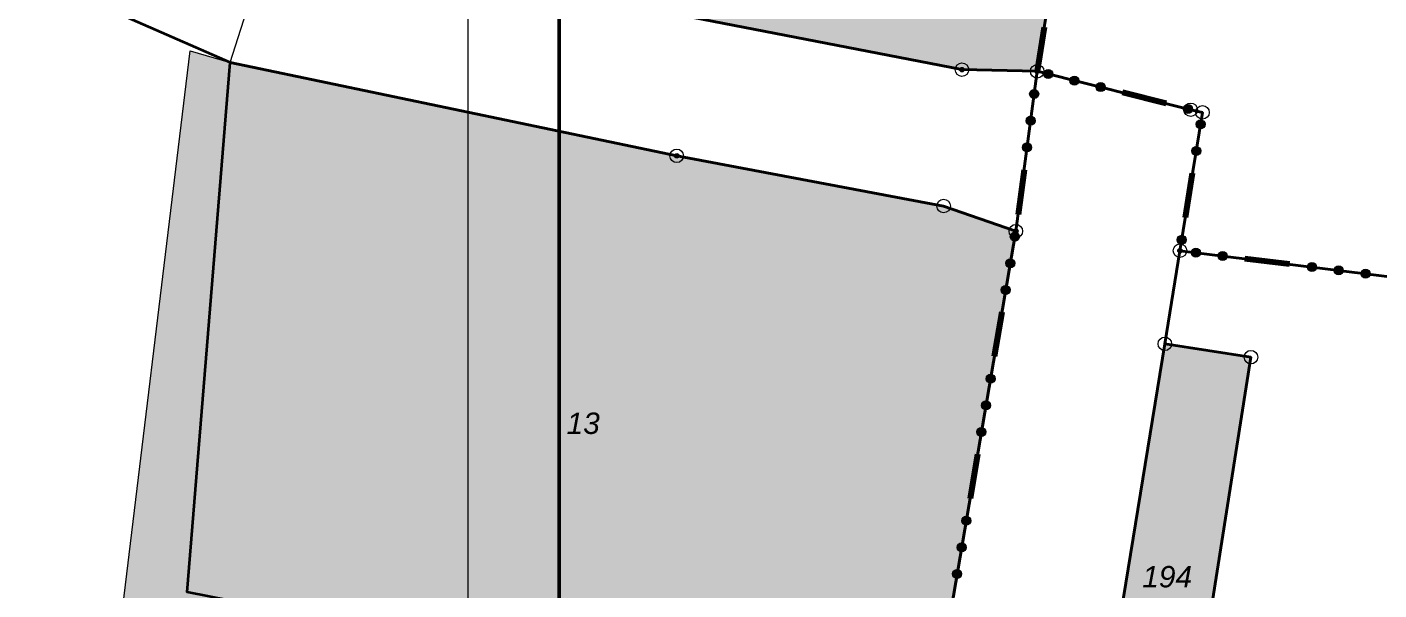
# Model space of a CAD drawing. Header units: inches. Extents: x -769 to 2065, y -580 to 2254.
# Drawn here: x -138.9 to 286.9, y 888.7 to 1065.9 of the extents above; entities that cross this region are included whole.
import ezdxf

# ---------------------------------------------------------------- set-up
doc = ezdxf.new("R2010")
doc.units = ezdxf.units.IN
doc.header["$MEASUREMENT"] = 0
doc.layers.add('Layer 1', color=7, linetype='Continuous')

# ---------------------------------------------------------------- blocks, each defined once
blk = doc.blocks.new('block 3')
at = {"layer": 'Layer 1', "true_color": 0xfff7db}
h = blk.add_hatch(color=7, dxfattribs=at)
h.dxf.hatch_style = 2
h.paths.add_polyline_path([(179.27, 1051.95), (155.57, 1052.45), (67.1, 1069.56), (51.8, 1072.51), (41.65, 1074.48), (-61.32, 1097.42), (29.47, 1686.99), (226.41, 1345.43)])
h = blk.add_hatch(color=7, dxfattribs=at)
h.dxf.hatch_style = 2
h.paths.add_polyline_path([(-209.98, 48.97), (-87.58, 1058.35), (-74.92, 1054.71), (65.73, 1025.31), (149.78, 1009.51), (172.52, 1001.63), (145.19, 841.99), (113.15, 666.21), (103.05, 608.98), (79.67, 469.53), (66.47, 376.15), (59.43, 328.55), (32.85, 155.99), (-44.2, 91.62), (-66.33, 71.6), (-85.43, 48.05), (-102.22, 27.37), (-120.76, -11.9)])
at = {"layer": 'Layer 1', "true_color": 0xfce0e0}
h = blk.add_hatch(color=254, dxfattribs=at)
h.dxf.hatch_style = 2
h.paths.add_polyline_path([(175.97, 741.14), (188.06, 810.33), (198.11, 808.64), (198.26, 809.59), (194.05, 810.34), (219.45, 966.15), (246.59, 961.95), (226.87, 836.58), (228.66, 836.29), (223.8, 804.31), (235.72, 802.3), (224.23, 733.64), (190.61, 738.86)])
at = {"layer": 'Layer 1', "lineweight": 0}
for points in [[(179.27, 1051.95), (155.57, 1052.45), (67.1, 1069.56), (51.8, 1072.51), (41.65, 1074.48), (-61.32, 1097.42), (29.47, 1686.99), (226.41, 1345.43), (179.27, 1051.95)], [(-209.98, 48.97), (-87.58, 1058.35), (-74.92, 1054.71), (65.73, 1025.31), (149.78, 1009.51), (172.52, 1001.63), (145.19, 841.99), (113.15, 666.21), (103.05, 608.98), (79.67, 469.53), (66.47, 376.15), (59.43, 328.55), (32.85, 155.99), (-44.2, 91.62), (-66.33, 71.6), (-85.43, 48.05), (-102.22, 27.37), (-120.76, -11.9), (-209.98, 48.97)], [(175.97, 741.14), (188.06, 810.33), (198.11, 808.64), (198.26, 809.59), (194.05, 810.34), (219.45, 966.15), (246.59, 961.95), (226.87, 836.58), (228.66, 836.29), (223.8, 804.31), (235.72, 802.3), (224.23, 733.64), (190.61, 738.86), (175.97, 741.14)]]:
    blk.add_lwpolyline(points, dxfattribs=at)
blk = doc.blocks.new('block 4')
at = {"layer": 'Layer 1', "color": 253, "lineweight": 18, "true_color": 0xb2b2b2}
for points in [[(179.27, 1051.95), (155.57, 1052.45), (67.1, 1069.56), (51.8, 1072.51), (41.65, 1074.48), (-61.32, 1097.42), (29.47, 1686.99), (226.41, 1345.43), (179.27, 1051.95)], [(224.23, 995.47), (231.33, 1039), (227.61, 1039.83), (179.27, 1051.95), (226.41, 1345.43), (377.7, 1234.82), (343.18, 1031.22), (390.58, 1014.92), (450.54, 1004.43), (444.61, 969.46), (421.53, 970.94), (224.23, 995.47)], [(179.27, 1051.95), (172.52, 1001.63), (149.78, 1009.51), (65.73, 1025.31), (-74.92, 1054.71), (-61.32, 1097.42), (41.65, 1074.48), (51.8, 1072.51), (67.1, 1069.56), (155.57, 1052.45), (179.27, 1051.95)], [(-209.98, 48.97), (-87.58, 1058.35), (-74.92, 1054.71), (65.73, 1025.31), (149.78, 1009.51), (172.52, 1001.63), (145.19, 841.99), (113.15, 666.21), (103.05, 608.98), (79.67, 469.53), (66.47, 376.15), (59.43, 328.55), (32.85, 155.99), (-44.2, 91.62), (-66.33, 71.6), (-85.43, 48.05), (-102.22, 27.37), (-120.76, -11.9), (-209.98, 48.97)], [(79.67, 469.53), (103.05, 608.98), (113.15, 666.21), (145.19, 841.99), (172.52, 1001.63), (179.27, 1051.95), (227.61, 1039.83), (231.33, 1039), (224.23, 995.47), (219.45, 966.15), (194.05, 810.34), (198.26, 809.59), (198.11, 808.64), (188.06, 810.33), (175.97, 741.14), (190.61, 738.86), (188.36, 725.48), (177.08, 727.34), (139.83, 500.34)], [(190.61, 738.86), (224.23, 733.64), (235.72, 802.3), (223.8, 804.31), (228.66, 836.29), (226.87, 836.58), (246.59, 961.95), (219.45, 966.15), (224.23, 995.47), (421.53, 970.94), (392.77, 953.56), (390.03, 945.92), (384.6, 931.34), (348.62, 729.8), (345.38, 711.65), (322.95, 573.6)], [(175.97, 741.14), (188.06, 810.33), (198.11, 808.64), (198.26, 809.59), (194.05, 810.34), (219.45, 966.15), (246.59, 961.95), (226.87, 836.58), (228.66, 836.29), (223.8, 804.31), (235.72, 802.3), (224.23, 733.64), (190.61, 738.86), (175.97, 741.14)]]:
    blk.add_lwpolyline(points, dxfattribs=at)
blk = doc.blocks.new('block 15')
at = {"layer": 'Layer 1', "true_color": 0xdb70a0}
h = blk.add_hatch(color=233, dxfattribs=at)
h.dxf.hatch_style = 2
edge = h.paths.add_edge_path()
edge.add_spline(control_points=[(184.16, 1051.08), (184.16, 1051.86), (183.53, 1052.49), (182.74, 1052.49), (181.96, 1052.49), (181.33, 1051.86), (181.33, 1051.08), (181.33, 1050.29), (181.96, 1049.66), (182.74, 1049.66), (183.53, 1049.66), (184.16, 1050.29), (184.16, 1051.08)], knot_values=[0, 0, 0, 0, 1, 1, 1, 2, 2, 2, 3, 3, 3, 4, 4, 4, 4], degree=3, periodic=1)
h = blk.add_hatch(color=233, dxfattribs=at)
h.dxf.hatch_style = 2
edge = h.paths.add_edge_path()
edge.add_spline(control_points=[(192.41, 1049.01), (192.41, 1049.79), (191.78, 1050.42), (190.99, 1050.42), (190.21, 1050.42), (189.58, 1049.79), (189.58, 1049.01), (189.58, 1048.22), (190.21, 1047.59), (190.99, 1047.59), (191.78, 1047.59), (192.41, 1048.22), (192.41, 1049.01)], knot_values=[0, 0, 0, 0, 1, 1, 1, 2, 2, 2, 3, 3, 3, 4, 4, 4, 4], degree=3, periodic=1)
h = blk.add_hatch(color=233, dxfattribs=at)
h.dxf.hatch_style = 2
edge = h.paths.add_edge_path()
edge.add_spline(control_points=[(200.66, 1046.94), (200.66, 1047.72), (200.03, 1048.36), (199.24, 1048.36), (198.46, 1048.36), (197.82, 1047.72), (197.82, 1046.94), (197.82, 1046.16), (198.46, 1045.52), (199.24, 1045.52), (200.03, 1045.52), (200.66, 1046.16), (200.66, 1046.94)], knot_values=[0, 0, 0, 0, 1, 1, 1, 2, 2, 2, 3, 3, 3, 4, 4, 4, 4], degree=3, periodic=1)
h = blk.add_hatch(color=233, dxfattribs=at)
h.dxf.hatch_style = 2
edge = h.paths.add_edge_path()
edge.add_spline(control_points=[(179.73, 1044.81), (179.73, 1045.59), (179.09, 1046.23), (178.31, 1046.23), (177.53, 1046.23), (176.89, 1045.59), (176.89, 1044.81), (176.89, 1044.03), (177.53, 1043.39), (178.31, 1043.39), (179.09, 1043.39), (179.73, 1044.03), (179.73, 1044.81)], knot_values=[0, 0, 0, 0, 1, 1, 1, 2, 2, 2, 3, 3, 3, 4, 4, 4, 4], degree=3, periodic=1)
h = blk.add_hatch(color=233, dxfattribs=at)
h.dxf.hatch_style = 2
edge = h.paths.add_edge_path()
edge.add_spline(control_points=[(179.73, 1044.81), (179.73, 1045.59), (179.09, 1046.23), (178.31, 1046.23), (177.53, 1046.23), (176.89, 1045.59), (176.89, 1044.81), (176.89, 1044.03), (177.53, 1043.39), (178.31, 1043.39), (179.09, 1043.39), (179.73, 1044.03), (179.73, 1044.81)], knot_values=[0, 0, 0, 0, 1, 1, 1, 2, 2, 2, 3, 3, 3, 4, 4, 4, 4], degree=3, periodic=1)
h = blk.add_hatch(color=233, dxfattribs=at)
h.dxf.hatch_style = 2
edge = h.paths.add_edge_path()
edge.add_spline(control_points=[(228.16, 1040.05), (228.16, 1040.83), (227.52, 1041.46), (226.74, 1041.46), (225.96, 1041.46), (225.32, 1040.83), (225.32, 1040.05), (225.32, 1039.26), (225.96, 1038.63), (226.74, 1038.63), (227.52, 1038.63), (228.16, 1039.26), (228.16, 1040.05)], knot_values=[0, 0, 0, 0, 1, 1, 1, 2, 2, 2, 3, 3, 3, 4, 4, 4, 4], degree=3, periodic=1)
h = blk.add_hatch(color=233, dxfattribs=at)
h.dxf.hatch_style = 2
edge = h.paths.add_edge_path()
edge.add_spline(control_points=[(228.16, 1040.05), (228.16, 1040.83), (227.52, 1041.46), (226.74, 1041.46), (225.96, 1041.46), (225.32, 1040.83), (225.32, 1040.05), (225.32, 1039.26), (225.96, 1038.63), (226.74, 1038.63), (227.52, 1038.63), (228.16, 1039.26), (228.16, 1040.05)], knot_values=[0, 0, 0, 0, 1, 1, 1, 2, 2, 2, 3, 3, 3, 4, 4, 4, 4], degree=3, periodic=1)
h = blk.add_hatch(color=233, dxfattribs=at)
h.dxf.hatch_style = 2
edge = h.paths.add_edge_path()
edge.add_spline(control_points=[(178.6, 1036.38), (178.6, 1037.16), (177.97, 1037.8), (177.18, 1037.8), (176.4, 1037.8), (175.77, 1037.16), (175.77, 1036.38), (175.77, 1035.6), (176.4, 1034.96), (177.18, 1034.96), (177.97, 1034.96), (178.6, 1035.6), (178.6, 1036.38)], knot_values=[0, 0, 0, 0, 1, 1, 1, 2, 2, 2, 3, 3, 3, 4, 4, 4, 4], degree=3, periodic=1)
h = blk.add_hatch(color=233, dxfattribs=at)
h.dxf.hatch_style = 2
edge = h.paths.add_edge_path()
edge.add_spline(control_points=[(178.6, 1036.38), (178.6, 1037.16), (177.97, 1037.8), (177.18, 1037.8), (176.4, 1037.8), (175.77, 1037.16), (175.77, 1036.38), (175.77, 1035.6), (176.4, 1034.96), (177.18, 1034.96), (177.97, 1034.96), (178.6, 1035.6), (178.6, 1036.38)], knot_values=[0, 0, 0, 0, 1, 1, 1, 2, 2, 2, 3, 3, 3, 4, 4, 4, 4], degree=3, periodic=1)
h = blk.add_hatch(color=233, dxfattribs=at)
h.dxf.hatch_style = 2
edge = h.paths.add_edge_path()
edge.add_spline(control_points=[(232.14, 1035.25), (232.14, 1036.03), (231.5, 1036.67), (230.72, 1036.67), (229.94, 1036.67), (229.3, 1036.03), (229.3, 1035.25), (229.3, 1034.47), (229.94, 1033.83), (230.72, 1033.83), (231.5, 1033.83), (232.14, 1034.47), (232.14, 1035.25)], knot_values=[0, 0, 0, 0, 1, 1, 1, 2, 2, 2, 3, 3, 3, 4, 4, 4, 4], degree=3, periodic=1)
h = blk.add_hatch(color=233, dxfattribs=at)
h.dxf.hatch_style = 2
edge = h.paths.add_edge_path()
edge.add_spline(control_points=[(232.14, 1035.25), (232.14, 1036.03), (231.5, 1036.67), (230.72, 1036.67), (229.94, 1036.67), (229.3, 1036.03), (229.3, 1035.25), (229.3, 1034.47), (229.94, 1033.83), (230.72, 1033.83), (231.5, 1033.83), (232.14, 1034.47), (232.14, 1035.25)], knot_values=[0, 0, 0, 0, 1, 1, 1, 2, 2, 2, 3, 3, 3, 4, 4, 4, 4], degree=3, periodic=1)
h = blk.add_hatch(color=233, dxfattribs=at)
h.dxf.hatch_style = 2
edge = h.paths.add_edge_path()
edge.add_spline(control_points=[(177.47, 1027.95), (177.47, 1028.74), (176.83, 1029.37), (176.05, 1029.37), (175.27, 1029.37), (174.63, 1028.74), (174.63, 1027.95), (174.63, 1027.17), (175.27, 1026.54), (176.05, 1026.54), (176.83, 1026.54), (177.47, 1027.17), (177.47, 1027.95)], knot_values=[0, 0, 0, 0, 1, 1, 1, 2, 2, 2, 3, 3, 3, 4, 4, 4, 4], degree=3, periodic=1)
h = blk.add_hatch(color=233, dxfattribs=at)
h.dxf.hatch_style = 2
edge = h.paths.add_edge_path()
edge.add_spline(control_points=[(177.47, 1027.95), (177.47, 1028.74), (176.83, 1029.37), (176.05, 1029.37), (175.27, 1029.37), (174.63, 1028.74), (174.63, 1027.95), (174.63, 1027.17), (175.27, 1026.54), (176.05, 1026.54), (176.83, 1026.54), (177.47, 1027.17), (177.47, 1027.95)], knot_values=[0, 0, 0, 0, 1, 1, 1, 2, 2, 2, 3, 3, 3, 4, 4, 4, 4], degree=3, periodic=1)
h = blk.add_hatch(color=233, dxfattribs=at)
h.dxf.hatch_style = 2
edge = h.paths.add_edge_path()
edge.add_spline(control_points=[(230.77, 1026.86), (230.77, 1027.64), (230.13, 1028.27), (229.35, 1028.27), (228.57, 1028.27), (227.93, 1027.64), (227.93, 1026.86), (227.93, 1026.07), (228.57, 1025.44), (229.35, 1025.44), (230.13, 1025.44), (230.77, 1026.07), (230.77, 1026.86)], knot_values=[0, 0, 0, 0, 1, 1, 1, 2, 2, 2, 3, 3, 3, 4, 4, 4, 4], degree=3, periodic=1)
h = blk.add_hatch(color=233, dxfattribs=at)
h.dxf.hatch_style = 2
edge = h.paths.add_edge_path()
edge.add_spline(control_points=[(230.77, 1026.86), (230.77, 1027.64), (230.13, 1028.27), (229.35, 1028.27), (228.57, 1028.27), (227.93, 1027.64), (227.93, 1026.86), (227.93, 1026.07), (228.57, 1025.44), (229.35, 1025.44), (230.13, 1025.44), (230.77, 1026.07), (230.77, 1026.86)], knot_values=[0, 0, 0, 0, 1, 1, 1, 2, 2, 2, 3, 3, 3, 4, 4, 4, 4], degree=3, periodic=1)
h = blk.add_hatch(color=233, dxfattribs=at)
h.dxf.hatch_style = 2
edge = h.paths.add_edge_path()
edge.add_spline(control_points=[(173.64, 999.87), (173.64, 1000.65), (173, 1001.29), (172.22, 1001.29), (171.44, 1001.29), (170.8, 1000.65), (170.8, 999.87), (170.8, 999.09), (171.44, 998.45), (172.22, 998.45), (173, 998.45), (173.64, 999.09), (173.64, 999.87)], knot_values=[0, 0, 0, 0, 1, 1, 1, 2, 2, 2, 3, 3, 3, 4, 4, 4, 4], degree=3, periodic=1)
h = blk.add_hatch(color=233, dxfattribs=at)
h.dxf.hatch_style = 2
edge = h.paths.add_edge_path()
edge.add_spline(control_points=[(173.64, 999.87), (173.64, 1000.65), (173, 1001.29), (172.22, 1001.29), (171.44, 1001.29), (170.8, 1000.65), (170.8, 999.87), (170.8, 999.09), (171.44, 998.45), (172.22, 998.45), (173, 998.45), (173.64, 999.09), (173.64, 999.87)], knot_values=[0, 0, 0, 0, 1, 1, 1, 2, 2, 2, 3, 3, 3, 4, 4, 4, 4], degree=3, periodic=1)
h = blk.add_hatch(color=233, dxfattribs=at)
h.dxf.hatch_style = 2
edge = h.paths.add_edge_path()
edge.add_spline(control_points=[(226.21, 998.88), (226.21, 999.66), (225.57, 1000.3), (224.79, 1000.3), (224.01, 1000.3), (223.37, 999.66), (223.37, 998.88), (223.37, 998.1), (224.01, 997.46), (224.79, 997.46), (225.57, 997.46), (226.21, 998.1), (226.21, 998.88)], knot_values=[0, 0, 0, 0, 1, 1, 1, 2, 2, 2, 3, 3, 3, 4, 4, 4, 4], degree=3, periodic=1)
h = blk.add_hatch(color=233, dxfattribs=at)
h.dxf.hatch_style = 2
edge = h.paths.add_edge_path()
edge.add_spline(control_points=[(226.21, 998.88), (226.21, 999.66), (225.57, 1000.3), (224.79, 1000.3), (224.01, 1000.3), (223.37, 999.66), (223.37, 998.88), (223.37, 998.1), (224.01, 997.46), (224.79, 997.46), (225.57, 997.46), (226.21, 998.1), (226.21, 998.88)], knot_values=[0, 0, 0, 0, 1, 1, 1, 2, 2, 2, 3, 3, 3, 4, 4, 4, 4], degree=3, periodic=1)
h = blk.add_hatch(color=233, dxfattribs=at)
h.dxf.hatch_style = 2
edge = h.paths.add_edge_path()
edge.add_spline(control_points=[(172.2, 991.49), (172.2, 992.27), (171.57, 992.9), (170.79, 992.9), (170, 992.9), (169.37, 992.27), (169.37, 991.49), (169.37, 990.7), (170, 990.07), (170.79, 990.07), (171.57, 990.07), (172.2, 990.7), (172.2, 991.49)], knot_values=[0, 0, 0, 0, 1, 1, 1, 2, 2, 2, 3, 3, 3, 4, 4, 4, 4], degree=3, periodic=1)
h = blk.add_hatch(color=233, dxfattribs=at)
h.dxf.hatch_style = 2
edge = h.paths.add_edge_path()
edge.add_spline(control_points=[(172.2, 991.49), (172.2, 992.27), (171.57, 992.9), (170.79, 992.9), (170, 992.9), (169.37, 992.27), (169.37, 991.49), (169.37, 990.7), (170, 990.07), (170.79, 990.07), (171.57, 990.07), (172.2, 990.7), (172.2, 991.49)], knot_values=[0, 0, 0, 0, 1, 1, 1, 2, 2, 2, 3, 3, 3, 4, 4, 4, 4], degree=3, periodic=1)
h = blk.add_hatch(color=233, dxfattribs=at)
h.dxf.hatch_style = 2
edge = h.paths.add_edge_path()
edge.add_spline(control_points=[(230.66, 994.84), (230.66, 995.63), (230.02, 996.26), (229.24, 996.26), (228.46, 996.26), (227.82, 995.63), (227.82, 994.84), (227.82, 994.06), (228.46, 993.43), (229.24, 993.43), (230.02, 993.43), (230.66, 994.06), (230.66, 994.84)], knot_values=[0, 0, 0, 0, 1, 1, 1, 2, 2, 2, 3, 3, 3, 4, 4, 4, 4], degree=3, periodic=1)
h = blk.add_hatch(color=233, dxfattribs=at)
h.dxf.hatch_style = 2
edge = h.paths.add_edge_path()
edge.add_spline(control_points=[(230.66, 994.84), (230.66, 995.63), (230.02, 996.26), (229.24, 996.26), (228.46, 996.26), (227.82, 995.63), (227.82, 994.84), (227.82, 994.06), (228.46, 993.43), (229.24, 993.43), (230.02, 993.43), (230.66, 994.06), (230.66, 994.84)], knot_values=[0, 0, 0, 0, 1, 1, 1, 2, 2, 2, 3, 3, 3, 4, 4, 4, 4], degree=3, periodic=1)
h = blk.add_hatch(color=233, dxfattribs=at)
h.dxf.hatch_style = 2
edge = h.paths.add_edge_path()
edge.add_spline(control_points=[(239.1, 993.79), (239.1, 994.58), (238.46, 995.21), (237.68, 995.21), (236.9, 995.21), (236.26, 994.58), (236.26, 993.79), (236.26, 993.01), (236.9, 992.38), (237.68, 992.38), (238.46, 992.38), (239.1, 993.01), (239.1, 993.79)], knot_values=[0, 0, 0, 0, 1, 1, 1, 2, 2, 2, 3, 3, 3, 4, 4, 4, 4], degree=3, periodic=1)
h = blk.add_hatch(color=233, dxfattribs=at)
h.dxf.hatch_style = 2
edge = h.paths.add_edge_path()
edge.add_spline(control_points=[(239.1, 993.79), (239.1, 994.58), (238.46, 995.21), (237.68, 995.21), (236.9, 995.21), (236.26, 994.58), (236.26, 993.79), (236.26, 993.01), (236.9, 992.38), (237.68, 992.38), (238.46, 992.38), (239.1, 993.01), (239.1, 993.79)], knot_values=[0, 0, 0, 0, 1, 1, 1, 2, 2, 2, 3, 3, 3, 4, 4, 4, 4], degree=3, periodic=1)
h = blk.add_hatch(color=233, dxfattribs=at)
h.dxf.hatch_style = 2
edge = h.paths.add_edge_path()
edge.add_spline(control_points=[(267.23, 990.3), (267.23, 991.08), (266.59, 991.71), (265.81, 991.71), (265.03, 991.71), (264.39, 991.08), (264.39, 990.3), (264.39, 989.51), (265.03, 988.88), (265.81, 988.88), (266.59, 988.88), (267.23, 989.51), (267.23, 990.3)], knot_values=[0, 0, 0, 0, 1, 1, 1, 2, 2, 2, 3, 3, 3, 4, 4, 4, 4], degree=3, periodic=1)
h = blk.add_hatch(color=233, dxfattribs=at)
h.dxf.hatch_style = 2
edge = h.paths.add_edge_path()
edge.add_spline(control_points=[(275.66, 989.25), (275.66, 990.03), (275.03, 990.66), (274.25, 990.66), (273.46, 990.66), (272.83, 990.03), (272.83, 989.25), (272.83, 988.46), (273.46, 987.83), (274.25, 987.83), (275.03, 987.83), (275.66, 988.46), (275.66, 989.25)], knot_values=[0, 0, 0, 0, 1, 1, 1, 2, 2, 2, 3, 3, 3, 4, 4, 4, 4], degree=3, periodic=1)
h = blk.add_hatch(color=233, dxfattribs=at)
h.dxf.hatch_style = 2
edge = h.paths.add_edge_path()
edge.add_spline(control_points=[(284.1, 988.2), (284.1, 988.98), (283.47, 989.62), (282.69, 989.62), (281.9, 989.62), (281.27, 988.98), (281.27, 988.2), (281.27, 987.42), (281.9, 986.78), (282.69, 986.78), (283.47, 986.78), (284.1, 987.42), (284.1, 988.2)], knot_values=[0, 0, 0, 0, 1, 1, 1, 2, 2, 2, 3, 3, 3, 4, 4, 4, 4], degree=3, periodic=1)
h = blk.add_hatch(color=233, dxfattribs=at)
h.dxf.hatch_style = 2
edge = h.paths.add_edge_path()
edge.add_spline(control_points=[(170.77, 983.1), (170.77, 983.89), (170.13, 984.52), (169.35, 984.52), (168.57, 984.52), (167.93, 983.89), (167.93, 983.1), (167.93, 982.32), (168.57, 981.69), (169.35, 981.69), (170.13, 981.69), (170.77, 982.32), (170.77, 983.1)], knot_values=[0, 0, 0, 0, 1, 1, 1, 2, 2, 2, 3, 3, 3, 4, 4, 4, 4], degree=3, periodic=1)
h = blk.add_hatch(color=233, dxfattribs=at)
h.dxf.hatch_style = 2
edge = h.paths.add_edge_path()
edge.add_spline(control_points=[(170.77, 983.1), (170.77, 983.89), (170.13, 984.52), (169.35, 984.52), (168.57, 984.52), (167.93, 983.89), (167.93, 983.1), (167.93, 982.32), (168.57, 981.69), (169.35, 981.69), (170.13, 981.69), (170.77, 982.32), (170.77, 983.1)], knot_values=[0, 0, 0, 0, 1, 1, 1, 2, 2, 2, 3, 3, 3, 4, 4, 4, 4], degree=3, periodic=1)
h = blk.add_hatch(color=233, dxfattribs=at)
h.dxf.hatch_style = 2
edge = h.paths.add_edge_path()
edge.add_spline(control_points=[(165.98, 955.16), (165.98, 955.95), (165.35, 956.58), (164.57, 956.58), (163.78, 956.58), (163.15, 955.95), (163.15, 955.16), (163.15, 954.38), (163.78, 953.75), (164.57, 953.75), (165.35, 953.75), (165.98, 954.38), (165.98, 955.16)], knot_values=[0, 0, 0, 0, 1, 1, 1, 2, 2, 2, 3, 3, 3, 4, 4, 4, 4], degree=3, periodic=1)
h = blk.add_hatch(color=233, dxfattribs=at)
h.dxf.hatch_style = 2
edge = h.paths.add_edge_path()
edge.add_spline(control_points=[(164.55, 946.78), (164.55, 947.56), (163.91, 948.2), (163.13, 948.2), (162.35, 948.2), (161.71, 947.56), (161.71, 946.78), (161.71, 946), (162.35, 945.36), (163.13, 945.36), (163.91, 945.36), (164.55, 946), (164.55, 946.78)], knot_values=[0, 0, 0, 0, 1, 1, 1, 2, 2, 2, 3, 3, 3, 4, 4, 4, 4], degree=3, periodic=1)
h = blk.add_hatch(color=233, dxfattribs=at)
h.dxf.hatch_style = 2
edge = h.paths.add_edge_path()
edge.add_spline(control_points=[(163.11, 938.4), (163.11, 939.18), (162.48, 939.82), (161.69, 939.82), (160.91, 939.82), (160.28, 939.18), (160.28, 938.4), (160.28, 937.62), (160.91, 936.98), (161.69, 936.98), (162.48, 936.98), (163.11, 937.62), (163.11, 938.4)], knot_values=[0, 0, 0, 0, 1, 1, 1, 2, 2, 2, 3, 3, 3, 4, 4, 4, 4], degree=3, periodic=1)
h = blk.add_hatch(color=233, dxfattribs=at)
h.dxf.hatch_style = 2
edge = h.paths.add_edge_path()
edge.add_spline(control_points=[(158.33, 910.46), (158.33, 911.24), (157.69, 911.88), (156.91, 911.88), (156.13, 911.88), (155.49, 911.24), (155.49, 910.46), (155.49, 909.68), (156.13, 909.04), (156.91, 909.04), (157.69, 909.04), (158.33, 909.68), (158.33, 910.46)], knot_values=[0, 0, 0, 0, 1, 1, 1, 2, 2, 2, 3, 3, 3, 4, 4, 4, 4], degree=3, periodic=1)
h = blk.add_hatch(color=233, dxfattribs=at)
h.dxf.hatch_style = 2
edge = h.paths.add_edge_path()
edge.add_spline(control_points=[(156.89, 902.08), (156.89, 902.86), (156.26, 903.5), (155.48, 903.5), (154.69, 903.5), (154.06, 902.86), (154.06, 902.08), (154.06, 901.3), (154.69, 900.66), (155.48, 900.66), (156.26, 900.66), (156.89, 901.3), (156.89, 902.08)], knot_values=[0, 0, 0, 0, 1, 1, 1, 2, 2, 2, 3, 3, 3, 4, 4, 4, 4], degree=3, periodic=1)
h = blk.add_hatch(color=233, dxfattribs=at)
h.dxf.hatch_style = 2
edge = h.paths.add_edge_path()
edge.add_spline(control_points=[(155.46, 893.7), (155.46, 894.48), (154.82, 895.11), (154.04, 895.11), (153.26, 895.11), (152.62, 894.48), (152.62, 893.7), (152.62, 892.91), (153.26, 892.28), (154.04, 892.28), (154.82, 892.28), (155.46, 892.91), (155.46, 893.7)], knot_values=[0, 0, 0, 0, 1, 1, 1, 2, 2, 2, 3, 3, 3, 4, 4, 4, 4], degree=3, periodic=1)
at = {"layer": 'Layer 1', "color": 233, "lineweight": 100, "true_color": 0xdb70a0}
for points in [[(181.5, 1065.83), (179.28, 1051.98), (179.27, 1051.95), (179.26, 1051.91), (179.26, 1051.83)], [(181.5, 1065.83), (179.28, 1051.98), (179.27, 1051.95), (179.26, 1051.91), (179.26, 1051.83)], [(219.86, 1041.77), (206.12, 1045.22)], [(175.11, 1020.93), (173.23, 1006.88)], [(175.11, 1020.93), (173.23, 1006.88)], [(225.93, 1005.87), (228.21, 1019.86)], [(225.93, 1005.87), (228.21, 1019.86)], [(258.78, 991.17), (244.71, 992.92)], [(258.78, 991.17), (244.71, 992.92)], [(168.15, 976.12), (165.76, 962.15)], [(160.5, 931.41), (158.11, 917.45)]]:
    blk.add_lwpolyline(points, dxfattribs=at)
at = {"layer": 'Layer 1', "lineweight": 0}
for points in [[(184.16, 1051.08), (184.16, 1051.86), (183.53, 1052.49), (182.74, 1052.49), (181.96, 1052.49), (181.33, 1051.86), (181.33, 1051.08), (181.33, 1050.29), (181.96, 1049.66), (182.74, 1049.66), (183.53, 1049.66), (184.16, 1050.29), (184.16, 1051.08)], [(192.41, 1049.01), (192.41, 1049.79), (191.78, 1050.42), (190.99, 1050.42), (190.21, 1050.42), (189.58, 1049.79), (189.58, 1049.01), (189.58, 1048.22), (190.21, 1047.59), (190.99, 1047.59), (191.78, 1047.59), (192.41, 1048.22), (192.41, 1049.01)], [(200.66, 1046.94), (200.66, 1047.72), (200.03, 1048.36), (199.24, 1048.36), (198.46, 1048.36), (197.82, 1047.72), (197.82, 1046.94), (197.82, 1046.16), (198.46, 1045.52), (199.24, 1045.52), (200.03, 1045.52), (200.66, 1046.16), (200.66, 1046.94)], [(179.73, 1044.81), (179.73, 1045.59), (179.09, 1046.23), (178.31, 1046.23), (177.53, 1046.23), (176.89, 1045.59), (176.89, 1044.81), (176.89, 1044.03), (177.53, 1043.39), (178.31, 1043.39), (179.09, 1043.39), (179.73, 1044.03), (179.73, 1044.81)], [(179.73, 1044.81), (179.73, 1045.59), (179.09, 1046.23), (178.31, 1046.23), (177.53, 1046.23), (176.89, 1045.59), (176.89, 1044.81), (176.89, 1044.03), (177.53, 1043.39), (178.31, 1043.39), (179.09, 1043.39), (179.73, 1044.03), (179.73, 1044.81)], [(228.16, 1040.05), (228.16, 1040.83), (227.52, 1041.46), (226.74, 1041.46), (225.96, 1041.46), (225.32, 1040.83), (225.32, 1040.05), (225.32, 1039.26), (225.96, 1038.63), (226.74, 1038.63), (227.52, 1038.63), (228.16, 1039.26), (228.16, 1040.05)], [(228.16, 1040.05), (228.16, 1040.83), (227.52, 1041.46), (226.74, 1041.46), (225.96, 1041.46), (225.32, 1040.83), (225.32, 1040.05), (225.32, 1039.26), (225.96, 1038.63), (226.74, 1038.63), (227.52, 1038.63), (228.16, 1039.26), (228.16, 1040.05)], [(178.6, 1036.38), (178.6, 1037.16), (177.97, 1037.8), (177.18, 1037.8), (176.4, 1037.8), (175.77, 1037.16), (175.77, 1036.38), (175.77, 1035.6), (176.4, 1034.96), (177.18, 1034.96), (177.97, 1034.96), (178.6, 1035.6), (178.6, 1036.38)], [(178.6, 1036.38), (178.6, 1037.16), (177.97, 1037.8), (177.18, 1037.8), (176.4, 1037.8), (175.77, 1037.16), (175.77, 1036.38), (175.77, 1035.6), (176.4, 1034.96), (177.18, 1034.96), (177.97, 1034.96), (178.6, 1035.6), (178.6, 1036.38)], [(232.14, 1035.25), (232.14, 1036.03), (231.5, 1036.67), (230.72, 1036.67), (229.94, 1036.67), (229.3, 1036.03), (229.3, 1035.25), (229.3, 1034.47), (229.94, 1033.83), (230.72, 1033.83), (231.5, 1033.83), (232.14, 1034.47), (232.14, 1035.25)], [(232.14, 1035.25), (232.14, 1036.03), (231.5, 1036.67), (230.72, 1036.67), (229.94, 1036.67), (229.3, 1036.03), (229.3, 1035.25), (229.3, 1034.47), (229.94, 1033.83), (230.72, 1033.83), (231.5, 1033.83), (232.14, 1034.47), (232.14, 1035.25)], [(177.47, 1027.95), (177.47, 1028.74), (176.83, 1029.37), (176.05, 1029.37), (175.27, 1029.37), (174.63, 1028.74), (174.63, 1027.95), (174.63, 1027.17), (175.27, 1026.54), (176.05, 1026.54), (176.83, 1026.54), (177.47, 1027.17), (177.47, 1027.95)], [(177.47, 1027.95), (177.47, 1028.74), (176.83, 1029.37), (176.05, 1029.37), (175.27, 1029.37), (174.63, 1028.74), (174.63, 1027.95), (174.63, 1027.17), (175.27, 1026.54), (176.05, 1026.54), (176.83, 1026.54), (177.47, 1027.17), (177.47, 1027.95)], [(230.77, 1026.86), (230.77, 1027.64), (230.13, 1028.27), (229.35, 1028.27), (228.57, 1028.27), (227.93, 1027.64), (227.93, 1026.86), (227.93, 1026.07), (228.57, 1025.44), (229.35, 1025.44), (230.13, 1025.44), (230.77, 1026.07), (230.77, 1026.86)], [(230.77, 1026.86), (230.77, 1027.64), (230.13, 1028.27), (229.35, 1028.27), (228.57, 1028.27), (227.93, 1027.64), (227.93, 1026.86), (227.93, 1026.07), (228.57, 1025.44), (229.35, 1025.44), (230.13, 1025.44), (230.77, 1026.07), (230.77, 1026.86)], [(173.64, 999.87), (173.64, 1000.65), (173, 1001.29), (172.22, 1001.29), (171.44, 1001.29), (170.8, 1000.65), (170.8, 999.87), (170.8, 999.09), (171.44, 998.45), (172.22, 998.45), (173, 998.45), (173.64, 999.09), (173.64, 999.87)], [(173.64, 999.87), (173.64, 1000.65), (173, 1001.29), (172.22, 1001.29), (171.44, 1001.29), (170.8, 1000.65), (170.8, 999.87), (170.8, 999.09), (171.44, 998.45), (172.22, 998.45), (173, 998.45), (173.64, 999.09), (173.64, 999.87)], [(226.21, 998.88), (226.21, 999.66), (225.57, 1000.3), (224.79, 1000.3), (224.01, 1000.3), (223.37, 999.66), (223.37, 998.88), (223.37, 998.1), (224.01, 997.46), (224.79, 997.46), (225.57, 997.46), (226.21, 998.1), (226.21, 998.88)], [(226.21, 998.88), (226.21, 999.66), (225.57, 1000.3), (224.79, 1000.3), (224.01, 1000.3), (223.37, 999.66), (223.37, 998.88), (223.37, 998.1), (224.01, 997.46), (224.79, 997.46), (225.57, 997.46), (226.21, 998.1), (226.21, 998.88)], [(172.2, 991.49), (172.2, 992.27), (171.57, 992.9), (170.79, 992.9), (170, 992.9), (169.37, 992.27), (169.37, 991.49), (169.37, 990.7), (170, 990.07), (170.79, 990.07), (171.57, 990.07), (172.2, 990.7), (172.2, 991.49)], [(172.2, 991.49), (172.2, 992.27), (171.57, 992.9), (170.79, 992.9), (170, 992.9), (169.37, 992.27), (169.37, 991.49), (169.37, 990.7), (170, 990.07), (170.79, 990.07), (171.57, 990.07), (172.2, 990.7), (172.2, 991.49)], [(230.66, 994.84), (230.66, 995.63), (230.02, 996.26), (229.24, 996.26), (228.46, 996.26), (227.82, 995.63), (227.82, 994.84), (227.82, 994.06), (228.46, 993.43), (229.24, 993.43), (230.02, 993.43), (230.66, 994.06), (230.66, 994.84)], [(230.66, 994.84), (230.66, 995.63), (230.02, 996.26), (229.24, 996.26), (228.46, 996.26), (227.82, 995.63), (227.82, 994.84), (227.82, 994.06), (228.46, 993.43), (229.24, 993.43), (230.02, 993.43), (230.66, 994.06), (230.66, 994.84)], [(239.1, 993.79), (239.1, 994.58), (238.46, 995.21), (237.68, 995.21), (236.9, 995.21), (236.26, 994.58), (236.26, 993.79), (236.26, 993.01), (236.9, 992.38), (237.68, 992.38), (238.46, 992.38), (239.1, 993.01), (239.1, 993.79)], [(239.1, 993.79), (239.1, 994.58), (238.46, 995.21), (237.68, 995.21), (236.9, 995.21), (236.26, 994.58), (236.26, 993.79), (236.26, 993.01), (236.9, 992.38), (237.68, 992.38), (238.46, 992.38), (239.1, 993.01), (239.1, 993.79)], [(267.23, 990.3), (267.23, 991.08), (266.59, 991.71), (265.81, 991.71), (265.03, 991.71), (264.39, 991.08), (264.39, 990.3), (264.39, 989.51), (265.03, 988.88), (265.81, 988.88), (266.59, 988.88), (267.23, 989.51), (267.23, 990.3)], [(275.66, 989.25), (275.66, 990.03), (275.03, 990.66), (274.25, 990.66), (273.46, 990.66), (272.83, 990.03), (272.83, 989.25), (272.83, 988.46), (273.46, 987.83), (274.25, 987.83), (275.03, 987.83), (275.66, 988.46), (275.66, 989.25)], [(284.1, 988.2), (284.1, 988.98), (283.47, 989.62), (282.69, 989.62), (281.9, 989.62), (281.27, 988.98), (281.27, 988.2), (281.27, 987.42), (281.9, 986.78), (282.69, 986.78), (283.47, 986.78), (284.1, 987.42), (284.1, 988.2)], [(170.77, 983.1), (170.77, 983.89), (170.13, 984.52), (169.35, 984.52), (168.57, 984.52), (167.93, 983.89), (167.93, 983.1), (167.93, 982.32), (168.57, 981.69), (169.35, 981.69), (170.13, 981.69), (170.77, 982.32), (170.77, 983.1)], [(170.77, 983.1), (170.77, 983.89), (170.13, 984.52), (169.35, 984.52), (168.57, 984.52), (167.93, 983.89), (167.93, 983.1), (167.93, 982.32), (168.57, 981.69), (169.35, 981.69), (170.13, 981.69), (170.77, 982.32), (170.77, 983.1)], [(165.98, 955.16), (165.98, 955.95), (165.35, 956.58), (164.57, 956.58), (163.78, 956.58), (163.15, 955.95), (163.15, 955.16), (163.15, 954.38), (163.78, 953.75), (164.57, 953.75), (165.35, 953.75), (165.98, 954.38), (165.98, 955.16)], [(164.55, 946.78), (164.55, 947.56), (163.91, 948.2), (163.13, 948.2), (162.35, 948.2), (161.71, 947.56), (161.71, 946.78), (161.71, 946), (162.35, 945.36), (163.13, 945.36), (163.91, 945.36), (164.55, 946), (164.55, 946.78)], [(163.11, 938.4), (163.11, 939.18), (162.48, 939.82), (161.69, 939.82), (160.91, 939.82), (160.28, 939.18), (160.28, 938.4), (160.28, 937.62), (160.91, 936.98), (161.69, 936.98), (162.48, 936.98), (163.11, 937.62), (163.11, 938.4)], [(158.33, 910.46), (158.33, 911.24), (157.69, 911.88), (156.91, 911.88), (156.13, 911.88), (155.49, 911.24), (155.49, 910.46), (155.49, 909.68), (156.13, 909.04), (156.91, 909.04), (157.69, 909.04), (158.33, 909.68), (158.33, 910.46)], [(156.89, 902.08), (156.89, 902.86), (156.26, 903.5), (155.48, 903.5), (154.69, 903.5), (154.06, 902.86), (154.06, 902.08), (154.06, 901.3), (154.69, 900.66), (155.48, 900.66), (156.26, 900.66), (156.89, 901.3), (156.89, 902.08)], [(155.46, 893.7), (155.46, 894.48), (154.82, 895.11), (154.04, 895.11), (153.26, 895.11), (152.62, 894.48), (152.62, 893.7), (152.62, 892.91), (153.26, 892.28), (154.04, 892.28), (154.82, 892.28), (155.46, 892.91), (155.46, 893.7)]]:
    blk.add_open_spline(points, degree=3, knots=[0, 0, 0, 0, 1, 1, 1, 2, 2, 2, 3, 3, 3, 4, 4, 4, 4], dxfattribs=at)
blk = doc.blocks.new('block 17')
at = {"layer": 'Layer 1', "color": 7, "lineweight": 35, "true_color": 0xffffff}
for points in [[(155.57, 1052.45), (67.1, 1069.56), (52.09, 1426.6), (226.41, 1345.43), (179.27, 1051.95), (155.57, 1052.45)], [(343.18, 1031.22), (390.58, 1014.92), (450.54, 1004.43), (444.61, 969.46), (421.53, 970.94), (224.23, 995.47), (231.33, 1039), (227.61, 1039.83), (179.27, 1051.95), (226.41, 1345.43), (377.7, 1234.82), (343.18, 1031.22)], [(149.78, 1009.51), (65.73, 1025.31), (-74.92, 1054.71), (-288.75, 1148.06), (41.65, 1074.48), (51.8, 1072.51), (67.1, 1069.56), (155.57, 1052.45), (179.27, 1051.95), (172.52, 1001.63), (149.78, 1009.51)], [(65.73, 1025.31), (149.78, 1009.51), (172.52, 1001.63), (145.19, 841.99), (-88.48, 887.98), (-74.92, 1054.71), (65.73, 1025.31)], [(79.67, 469.53), (103.05, 608.98), (113.15, 666.21), (145.19, 841.99), (172.52, 1001.63), (179.27, 1051.95), (227.61, 1039.83), (231.33, 1039), (224.23, 995.47), (219.45, 966.15), (194.05, 810.34), (198.26, 809.59), (198.11, 808.64), (188.06, 810.33), (175.97, 741.14), (190.61, 738.86), (188.36, 725.48), (177.08, 727.34), (139.83, 500.34)], [(190.61, 738.86), (224.23, 733.64), (235.72, 802.3), (223.8, 804.31), (228.66, 836.29), (226.87, 836.58), (246.59, 961.95), (219.45, 966.15), (224.23, 995.47), (421.53, 970.94), (392.77, 953.56), (390.03, 945.92), (384.6, 931.34), (348.62, 729.8), (345.38, 711.65), (322.95, 573.6)], [(219.45, 966.15), (246.59, 961.95), (226.87, 836.58), (228.66, 836.29), (223.8, 804.31), (198.11, 808.64), (198.26, 809.59), (194.05, 810.34), (219.45, 966.15)]]:
    blk.add_lwpolyline(points, dxfattribs=at)
at = {"layer": 'Layer 1', "color": 7, "true_color": 0xffffff, "char_height": 6.7323, "attachment_point": 7}
for s, insert in [('\\fArialP62|b0|i1|c0|p34;\\W1;13', (31.03, 937.68)), ('\\fArialP62|b0|i1|c0|p34;\\W1;194', (212.36, 889.38))]:
    blk.add_mtext(s, dxfattribs=dict(at, insert=insert))
blk = doc.blocks.new('block 18')
at = {"layer": 'Layer 1', "true_color": 0xffffff}
h = blk.add_hatch(color=7, dxfattribs=at)
h.dxf.hatch_style = 2
edge = h.paths.add_edge_path()
edge.add_spline(control_points=[(156.28, 1052.45), (156.28, 1052.84), (155.96, 1053.16), (155.57, 1053.16), (155.18, 1053.16), (154.86, 1052.84), (154.86, 1052.45), (154.86, 1052.06), (155.18, 1051.74), (155.57, 1051.74), (155.96, 1051.74), (156.28, 1052.06), (156.28, 1052.45)], knot_values=[0, 0, 0, 0, 1, 1, 1, 2, 2, 2, 3, 3, 3, 4, 4, 4, 4], degree=3, periodic=1)
h = blk.add_hatch(color=7, dxfattribs=at)
h.dxf.hatch_style = 2
edge = h.paths.add_edge_path()
edge.add_spline(control_points=[(179.98, 1051.95), (179.98, 1052.34), (179.66, 1052.66), (179.27, 1052.66), (178.88, 1052.66), (178.56, 1052.34), (178.56, 1051.95), (178.56, 1051.56), (178.88, 1051.24), (179.27, 1051.24), (179.66, 1051.24), (179.98, 1051.56), (179.98, 1051.95)], knot_values=[0, 0, 0, 0, 1, 1, 1, 2, 2, 2, 3, 3, 3, 4, 4, 4, 4], degree=3, periodic=1)
h = blk.add_hatch(color=7, dxfattribs=at)
h.dxf.hatch_style = 2
edge = h.paths.add_edge_path()
edge.add_spline(control_points=[(66.44, 1025.31), (66.44, 1025.7), (66.12, 1026.02), (65.73, 1026.02), (65.34, 1026.02), (65.02, 1025.7), (65.02, 1025.31), (65.02, 1024.92), (65.34, 1024.6), (65.73, 1024.6), (66.12, 1024.6), (66.44, 1024.92), (66.44, 1025.31)], knot_values=[0, 0, 0, 0, 1, 1, 1, 2, 2, 2, 3, 3, 3, 4, 4, 4, 4], degree=3, periodic=1)
h = blk.add_hatch(color=7, dxfattribs=at)
h.dxf.hatch_style = 2
edge = h.paths.add_edge_path()
edge.add_spline(control_points=[(173.23, 1001.63), (173.23, 1002.02), (172.91, 1002.33), (172.52, 1002.33), (172.13, 1002.33), (171.81, 1002.02), (171.81, 1001.63), (171.81, 1001.23), (172.13, 1000.92), (172.52, 1000.92), (172.91, 1000.92), (173.23, 1001.23), (173.23, 1001.63)], knot_values=[0, 0, 0, 0, 1, 1, 1, 2, 2, 2, 3, 3, 3, 4, 4, 4, 4], degree=3, periodic=1)
h = blk.add_hatch(color=7, dxfattribs=at)
h.dxf.hatch_style = 2
edge = h.paths.add_edge_path()
edge.add_spline(control_points=[(224.94, 995.47), (224.94, 995.86), (224.62, 996.17), (224.23, 996.17), (223.84, 996.17), (223.52, 995.86), (223.52, 995.47), (223.52, 995.07), (223.84, 994.76), (224.23, 994.76), (224.62, 994.76), (224.94, 995.07), (224.94, 995.47)], knot_values=[0, 0, 0, 0, 1, 1, 1, 2, 2, 2, 3, 3, 3, 4, 4, 4, 4], degree=3, periodic=1)
at = {"layer": 'Layer 1', "lineweight": 0}
for points in [[(157.7, 1052.45), (157.7, 1053.63), (156.75, 1054.58), (155.57, 1054.58), (154.4, 1054.58), (153.45, 1053.63), (153.45, 1052.45), (153.45, 1051.28), (154.4, 1050.33), (155.57, 1050.33), (156.75, 1050.33), (157.7, 1051.28), (157.7, 1052.45)], [(156.28, 1052.45), (156.28, 1052.84), (155.96, 1053.16), (155.57, 1053.16), (155.18, 1053.16), (154.86, 1052.84), (154.86, 1052.45), (154.86, 1052.06), (155.18, 1051.74), (155.57, 1051.74), (155.96, 1051.74), (156.28, 1052.06), (156.28, 1052.45)], [(181.4, 1051.95), (181.4, 1053.12), (180.44, 1054.07), (179.27, 1054.07), (178.1, 1054.07), (177.14, 1053.12), (177.14, 1051.95), (177.14, 1050.77), (178.1, 1049.82), (179.27, 1049.82), (180.44, 1049.82), (181.4, 1050.77), (181.4, 1051.95)], [(179.98, 1051.95), (179.98, 1052.34), (179.66, 1052.66), (179.27, 1052.66), (178.88, 1052.66), (178.56, 1052.34), (178.56, 1051.95), (178.56, 1051.56), (178.88, 1051.24), (179.27, 1051.24), (179.66, 1051.24), (179.98, 1051.56), (179.98, 1051.95)], [(229.73, 1039.83), (229.73, 1041), (228.78, 1041.95), (227.61, 1041.95), (226.43, 1041.95), (225.48, 1041), (225.48, 1039.83), (225.48, 1038.65), (226.43, 1037.7), (227.61, 1037.7), (228.78, 1037.7), (229.73, 1038.65), (229.73, 1039.83)], [(233.45, 1039), (233.45, 1040.17), (232.5, 1041.12), (231.33, 1041.12), (230.15, 1041.12), (229.2, 1040.17), (229.2, 1039), (229.2, 1037.82), (230.15, 1036.87), (231.33, 1036.87), (232.5, 1036.87), (233.45, 1037.82), (233.45, 1039)], [(67.86, 1025.31), (67.86, 1026.48), (66.9, 1027.43), (65.73, 1027.43), (64.56, 1027.43), (63.6, 1026.48), (63.6, 1025.31), (63.6, 1024.13), (64.56, 1023.18), (65.73, 1023.18), (66.9, 1023.18), (67.86, 1024.13), (67.86, 1025.31)], [(66.44, 1025.31), (66.44, 1025.7), (66.12, 1026.02), (65.73, 1026.02), (65.34, 1026.02), (65.02, 1025.7), (65.02, 1025.31), (65.02, 1024.92), (65.34, 1024.6), (65.73, 1024.6), (66.12, 1024.6), (66.44, 1024.92), (66.44, 1025.31)], [(151.91, 1009.51), (151.91, 1010.68), (150.96, 1011.64), (149.78, 1011.64), (148.61, 1011.64), (147.66, 1010.68), (147.66, 1009.51), (147.66, 1008.33), (148.61, 1007.38), (149.78, 1007.38), (150.96, 1007.38), (151.91, 1008.33), (151.91, 1009.51)], [(174.65, 1001.63), (174.65, 1002.8), (173.69, 1003.75), (172.52, 1003.75), (171.35, 1003.75), (170.39, 1002.8), (170.39, 1001.63), (170.39, 1000.45), (171.35, 999.5), (172.52, 999.5), (173.69, 999.5), (174.65, 1000.45), (174.65, 1001.63)], [(173.23, 1001.63), (173.23, 1002.02), (172.91, 1002.33), (172.52, 1002.33), (172.13, 1002.33), (171.81, 1002.02), (171.81, 1001.63), (171.81, 1001.23), (172.13, 1000.92), (172.52, 1000.92), (172.91, 1000.92), (173.23, 1001.23), (173.23, 1001.63)], [(226.36, 995.47), (226.36, 996.64), (225.41, 997.59), (224.23, 997.59), (223.06, 997.59), (222.11, 996.64), (222.11, 995.47), (222.11, 994.29), (223.06, 993.34), (224.23, 993.34), (225.41, 993.34), (226.36, 994.29), (226.36, 995.47)], [(224.94, 995.47), (224.94, 995.86), (224.62, 996.17), (224.23, 996.17), (223.84, 996.17), (223.52, 995.86), (223.52, 995.47), (223.52, 995.07), (223.84, 994.76), (224.23, 994.76), (224.62, 994.76), (224.94, 995.07), (224.94, 995.47)], [(221.58, 966.15), (221.58, 967.32), (220.63, 968.27), (219.45, 968.27), (218.28, 968.27), (217.33, 967.32), (217.33, 966.15), (217.33, 964.97), (218.28, 964.02), (219.45, 964.02), (220.63, 964.02), (221.58, 964.97), (221.58, 966.15)], [(248.72, 961.95), (248.72, 963.12), (247.77, 964.08), (246.59, 964.08), (245.42, 964.08), (244.47, 963.12), (244.47, 961.95), (244.47, 960.78), (245.42, 959.82), (246.59, 959.82), (247.77, 959.82), (248.72, 960.78), (248.72, 961.95)]]:
    blk.add_open_spline(points, degree=3, knots=[0, 0, 0, 0, 1, 1, 1, 2, 2, 2, 3, 3, 3, 4, 4, 4, 4], dxfattribs=at)
at = {"layer": 'Layer 1', "color": 7, "lineweight": 18, "true_color": 0xffffff}
for points in [[(229.73, 1039.83), (229.73, 1041), (228.78, 1041.95), (227.61, 1041.95), (226.43, 1041.95), (225.48, 1041), (225.48, 1039.83), (225.48, 1038.65), (226.43, 1037.7), (227.61, 1037.7), (228.78, 1037.7), (229.73, 1038.65), (229.73, 1039.83)], [(233.45, 1039), (233.45, 1040.17), (232.5, 1041.12), (231.33, 1041.12), (230.15, 1041.12), (229.2, 1040.17), (229.2, 1039), (229.2, 1037.82), (230.15, 1036.87), (231.33, 1036.87), (232.5, 1036.87), (233.45, 1037.82), (233.45, 1039)], [(151.91, 1009.51), (151.91, 1010.68), (150.96, 1011.64), (149.78, 1011.64), (148.61, 1011.64), (147.66, 1010.68), (147.66, 1009.51), (147.66, 1008.33), (148.61, 1007.38), (149.78, 1007.38), (150.96, 1007.38), (151.91, 1008.33), (151.91, 1009.51)], [(221.58, 966.15), (221.58, 967.32), (220.63, 968.27), (219.45, 968.27), (218.28, 968.27), (217.33, 967.32), (217.33, 966.15), (217.33, 964.97), (218.28, 964.02), (219.45, 964.02), (220.63, 964.02), (221.58, 964.97), (221.58, 966.15)], [(248.72, 961.95), (248.72, 963.12), (247.77, 964.08), (246.59, 964.08), (245.42, 964.08), (244.47, 963.12), (244.47, 961.95), (244.47, 960.78), (245.42, 959.82), (246.59, 959.82), (247.77, 959.82), (248.72, 960.78), (248.72, 961.95)]]:
    blk.add_open_spline(points, degree=3, knots=[0, 0, 0, 0, 1, 1, 1, 2, 2, 2, 3, 3, 3, 4, 4, 4, 4], dxfattribs=at)
blk = doc.blocks.new('block 2')
at = {"layer": 'Layer 1', "lineweight": 0}
blk.add_lwpolyline([(28.35, 130.4), (813.57, 130.4), (813.57, 1133.91), (28.35, 1133.91), (28.35, 130.4)], dxfattribs=at)
at = {"layer": 'Layer 1'}
for name in ['block 3', 'block 4', 'block 15', 'block 17', 'block 18']:
    blk.add_blockref(name, (0, 0), dxfattribs=at)
blk = doc.blocks.new('block 26')
at = {"layer": 'Layer 1', "lineweight": 0}
blk.add_lwpolyline([(0, 1133.86), (28.35, 1133.86), (28.35, 127.56), (0, 127.56), (0, 1133.86)], dxfattribs=at)
blk.add_lwpolyline([(0, 1133.86), (28.35, 1133.86), (28.35, 127.56), (0, 127.56), (0, 1133.86)], dxfattribs=at)
blk = doc.blocks.new('block 27')
at = {"layer": 'Layer 1', "lineweight": 0}
blk.add_lwpolyline([(29.05, 1133.86), (29.05, 127.56), (28.35, 127.56), (28.35, 1133.86), (29.05, 1133.86)], dxfattribs=at)
at = {"layer": 'Layer 1', "color": 7, "lineweight": 25, "true_color": 0xffffff}
blk.add_lwpolyline([(28.7, 1133.86), (28.7, 127.56)], dxfattribs=at)

msp = doc.modelspace()

# ---------------------------------------------------------------- block references
at = {"layer": 'Layer 1'}
for name in ['block 2', 'block 26', 'block 27']:
    msp.add_blockref(name, (0, 0), dxfattribs=at)

doc.saveas('drawing.dxf')
